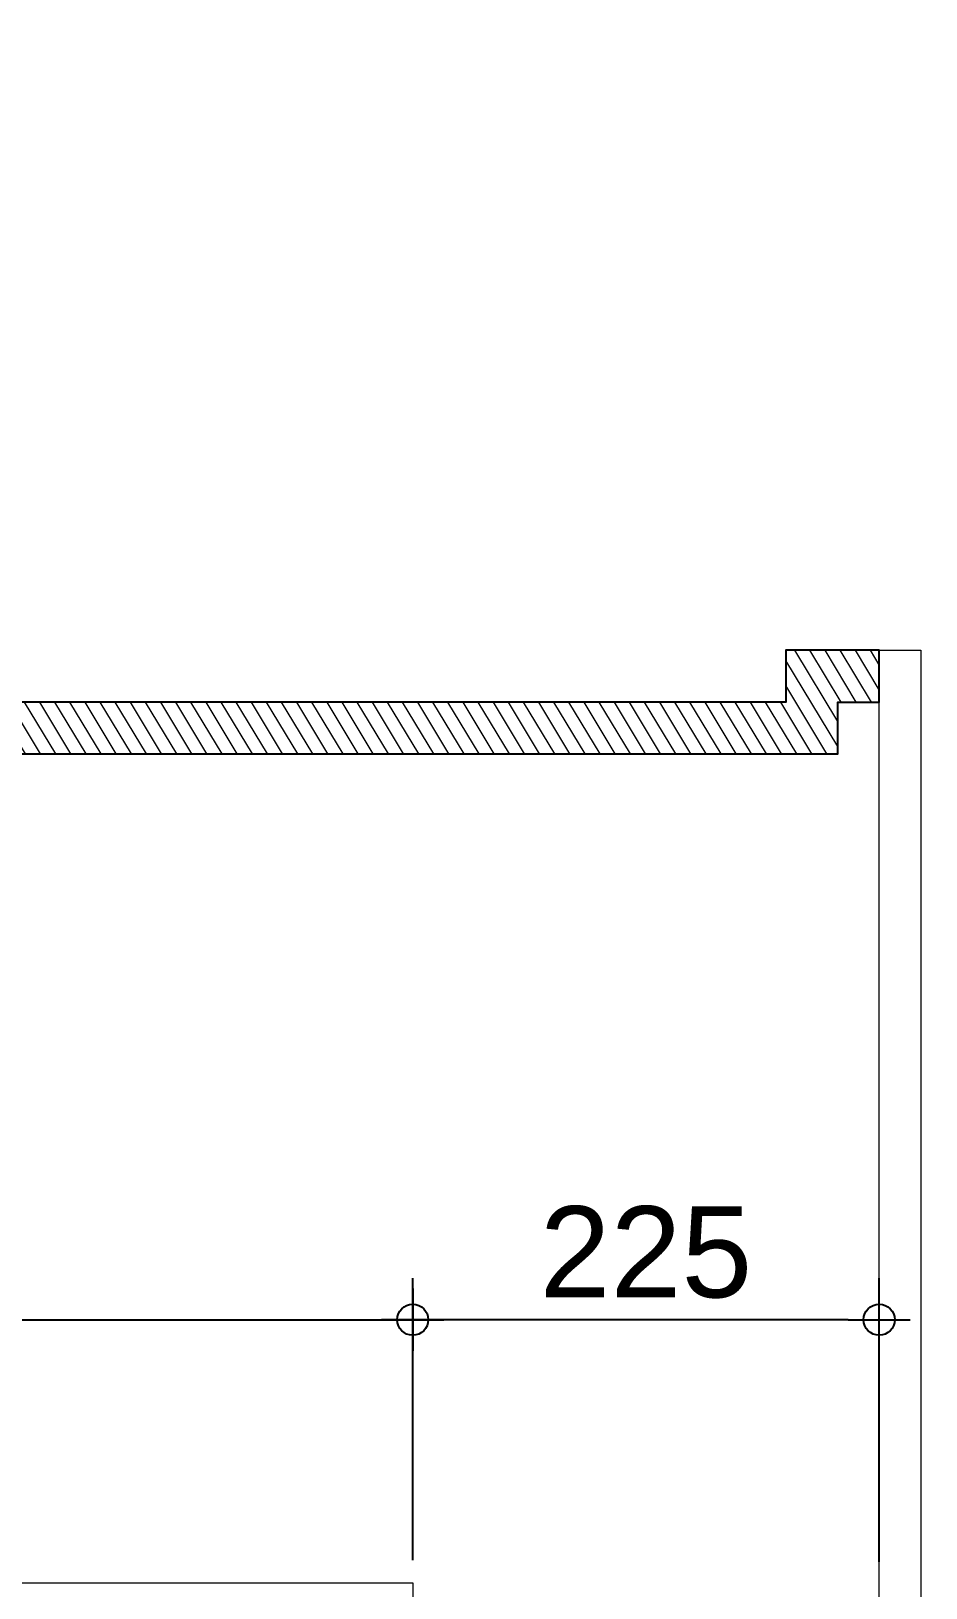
# Model space of a CAD drawing. Header units: inches. Extents: x 258415 to 640093, y 441672 to 945769.
# Drawn here: x 311996 to 312428, y 462321 to 463073 of the extents above; entities that cross this region are included whole.
import ezdxf

# ---------------------------------------------------------------- set-up
doc = ezdxf.new("R2010")
doc.units = ezdxf.units.IN
doc.header["$MEASUREMENT"] = 0
for name, color, linetype in [('CQ Grg Gypsum', 41, 'Continuous'), ('CQ section wall', 3, 'Continuous'), ('CQ Wall hatch_CHB', 8, 'Continuous'), ('DIM', 251, 'Continuous')]:
    doc.layers.add(name, color=color, linetype=linetype)
doc.layers.add('CQ Gypsum Hatch', color=8, linetype='Continuous', lineweight=20)
doc.layers.add('CQ Marble', color=6, linetype='Continuous', lineweight=0)
doc.styles.get("Standard").update_dxf_attribs({"font": 'arial.ttf'})
doc.dimstyles.new('CQ Anno', dxfattribs={"dimscale": 40, "dimtxt": 2.2, "dimasz": 0.75, "dimexe": 1, "dimexo": 0.5, "dimgap": 0.5, "dimtad": 1, "dimrnd": 1, "dimdsep": 46, "dimtxsty": 'Standard', "dimblk": 'x-04-bw-gf-dim-50$0$DIM12', "dimcen": 0.0025, "dimdle": 0.5, "dimclrd": 8, "dimclre": 8, "dimclrt": 2, "dimazin": 2, "dimtfac": 1, "dimtix": 1, "dimtmove": 1, "dimatfit": 0, "dimfxl": 50, "dimtolj": 1, "dimtzin": 0, "dimlwd": -1, "dimarcsym": 1})

# ---------------------------------------------------------------- blocks, each defined once
blk = doc.blocks.new('ff12 section a and b')
at = {"layer": 'CQ Wall hatch_CHB', "ltscale": 300, "extrusion": (1.65644e-08, -2.02966e-09, 1)}
h = blk.add_hatch(dxfattribs=at)
h.set_pattern_fill('AR-CONC', color=256, scale=10, angle=-13.97142, style=0)
h.set_pattern_definition([(36.028577, (-117982.78, -49373.48), (68.0890203, -23.40695), [7.5, -82.5]), (341.028577, (-117982.78, -49373.48), (4.6961155, 76.3439316), [6, -66]), (86.480021, (-117977.11, -49375.43), (72.7851354, 52.936981), [6.374019, -70.114211]), (32.212777, (-117977.95, -49354.07), (99.570572, -41.829513), [11.25, -123.75]), (82.664212, (-117969.65, -49357.56), (114.220033, 71.96377), [9.561034, -105.171376]), (337.21274, (-117977.95, -49354.07), (114.220033, 71.96377), [9, -99]), (7.028577, (-117969.455, -49361.34), (48.2040844, -53.482392), [7.5, -82.5]), (312.028577, (-117969.455, -49361.34), (41.119588, 64.495185), [6, -66]), (57.480021, (-117965.44, -49365.796), (89.323671, 11.012793), [6.374019, -70.114211]), (23.5285767, (-117982.78, -49373.481), (9.2173322, 32.010976), [0, -65.2, 0, -67, 0, -66.25]), (353.528577, (-117982.78, -49373.48), (35.0512903, 31.9228578), [0, -38.2, 0, -63.7, 0, -25.25]), (313.5285767, (-118004.42, -49368.097), (51.2584374, -15.0772595), [0, -25, 0, -78, 0, -103.5]), (303.528577, (-118014.125, -49365.683), (59.0102484, -4.3659754), [0, -32.5, 0, -51.8, 0, -73.5])])
h.paths.add_polyline_path([(308598.93, 463573.85), (308598.93, 463323.85), (312785.44, 463323.85), (312785.44, 463823.85), (312585.44, 463823.85), (312585.44, 463573.85)])
h.paths.add_polyline_path([(308598.93, 459623.85), (308598.93, 459373.85), (312785.44, 459373.85), (312785.44, 459623.85)])
at = {"layer": 'CQ Marble', "elevation": 0}
blk.add_lwpolyline([(312535.44, 462133.85), (312535.44, 462113.85), (312405.44, 462113.85), (312405.44, 462773.85), (312425.44, 462773.85), (312425.44, 462133.85), (312535.44, 462133.85)], dxfattribs=at)
blk = doc.blocks.new('x-04-bw-gf-dim-50$0$DIM12')
blk.add_line((0, -1), (0, 1))
at = {"color": 8}
blk.add_line((-1, 0), (1, 0), dxfattribs=at)
blk.add_circle((0, 0), 0.5)
blk = doc.blocks.new('*D351')
at = {"layer": 'Defpoints', "color": 0, "transparency": 16777216}
for p in [(312180.44, 462450.77), (310375.44, 462323.85, 0), (312180.44, 462324.71, 0)]:
    blk.add_point(p, dxfattribs=at)
at = {"layer": 'DIM', "color": 8, "lineweight": -2, "transparency": 16777216}
for p, q in [((310375.44, 462333.85), (310375.44, 462470.77)), ((312180.44, 462334.71), (312180.44, 462470.77))]:
    blk.add_line(p, q, dxfattribs=at)
at = {"layer": 'DIM', "color": 8, "transparency": 16777216}
blk.add_line((310390.44, 462450.77), (312165.44, 462450.77), dxfattribs=at)
at = {"layer": 'DIM', "color": 8, "transparency": 16777216, "xscale": 15, "yscale": 15, "zscale": 15, "rotation": 180}
blk.add_blockref('x-04-bw-gf-dim-50$0$DIM12', (310375.44, 462450.77), dxfattribs=at)
at = {"layer": 'DIM', "color": 8, "transparency": 16777216, "xscale": 15, "yscale": 15, "zscale": 15}
blk.add_blockref('x-04-bw-gf-dim-50$0$DIM12', (312180.44, 462450.77), dxfattribs=at)
at = {"layer": 'DIM', "color": 2, "transparency": 16777216, "insert": (311277.94, 462483.23), "char_height": 44, "attachment_point": 5}
blk.add_mtext('\\A1;1805', dxfattribs=at)
blk = doc.blocks.new('*D352')
at = {"layer": 'Defpoints', "color": 0, "transparency": 16777216}
for p in [(312180.44, 462450.77), (312180.44, 462324.71, 0), (312405.44, 462323.85)]:
    blk.add_point(p, dxfattribs=at)
at = {"layer": 'DIM', "color": 8, "lineweight": -2, "transparency": 16777216}
for p, q in [((312180.44, 462334.71), (312180.44, 462470.77)), ((312405.44, 462333.85), (312405.44, 462470.77))]:
    blk.add_line(p, q, dxfattribs=at)
at = {"layer": 'DIM', "color": 8, "transparency": 16777216}
blk.add_line((312390.44, 462450.77), (312195.44, 462450.77), dxfattribs=at)
at = {"layer": 'DIM', "color": 8, "transparency": 16777216, "xscale": 15, "yscale": 15, "zscale": 15, "rotation": 180}
blk.add_blockref('x-04-bw-gf-dim-50$0$DIM12', (312180.44, 462450.77), dxfattribs=at)
at = {"layer": 'DIM', "color": 8, "transparency": 16777216, "xscale": 15, "yscale": 15, "zscale": 15}
blk.add_blockref('x-04-bw-gf-dim-50$0$DIM12', (312405.44, 462450.77), dxfattribs=at)
at = {"layer": 'DIM', "color": 2, "transparency": 16777216, "insert": (312292.94, 462483.23), "char_height": 44, "attachment_point": 5}
blk.add_mtext('\\A1;225', dxfattribs=at)

msp = doc.modelspace()

# ---------------------------------------------------------------- hatches: boundary and pattern name
at = {"layer": 'CQ Gypsum Hatch'}
h = msp.add_hatch(dxfattribs=at)
h.set_pattern_fill('ANSI31', color=256, scale=50, angle=76.028577, style=0)
h.set_pattern_definition([(121.0285767, (-9266.02, -7354.6207), (-5.35568947, -3.22165956), [])])
h.paths.add_polyline_path([(308985.434, 462773.854), (308985.434, 462748.854), (309005.434, 462748.854), (309005.434, 462723.855), (312385.436, 462723.855), (312385.436, 462748.854), (312405.436, 462748.854), (312405.436, 462773.854), (312360.436, 462773.854), (312360.436, 462748.854), (309030.434, 462748.854), (309030.434, 462773.854)])

# ---------------------------------------------------------------- linework, layer by layer
at = {"layer": 'CQ Grg Gypsum', "elevation": 0.001}
msp.add_lwpolyline([(308985.434, 462773.854), (308985.434, 462748.854), (309005.434, 462748.854), (309005.434, 462723.855), (312385.436, 462723.855), (312385.436, 462748.854), (312405.436, 462748.854), (312405.436, 462773.854), (312360.436, 462773.854), (312360.436, 462748.854), (309030.434, 462748.854), (309030.434, 462773.854), (308985.434, 462773.854)], dxfattribs=at)
at = {"layer": 'CQ Marble', "lineweight": 0, "ltscale": 1000, "elevation": 0.001}
msp.add_lwpolyline([(310375.437, 462323.855), (312180.436, 462323.855), (312180.436, 460843.877), (310375.437, 460843.877)], close=True, dxfattribs=at)

# ---------------------------------------------------------------- block references
at = {"layer": 'CQ section wall'}
msp.add_blockref('ff12 section a and b', (0, 0), dxfattribs=at)

# ---------------------------------------------------------------- dimensions: what is measured, and where the dimension line sits
at = {"layer": 'DIM', "color": 8}
dim = msp.add_linear_dim(base=(312180.436, 462450.769), p1=(310375.437, 462323.855, 0.001), p2=(312180.436, 462324.708, 0.001), angle=180, dimstyle='CQ Anno', override={"dimscale": 20}, dxfattribs=at)
dim.commit()
dim.dimension.update_dxf_attribs({"geometry": '*D351', "text_midpoint": (311277.937, 462483.234)})
dim = msp.add_linear_dim(base=(312180.436, 462450.769), p1=(312405.436, 462323.855), p2=(312180.436, 462324.708, 0.001), dimstyle='CQ Anno', override={"dimscale": 20}, dxfattribs=at)
dim.commit()
dim.dimension.update_dxf_attribs({"geometry": '*D352', "text_midpoint": (312292.936, 462483.234)})

doc.saveas('drawing.dxf')
